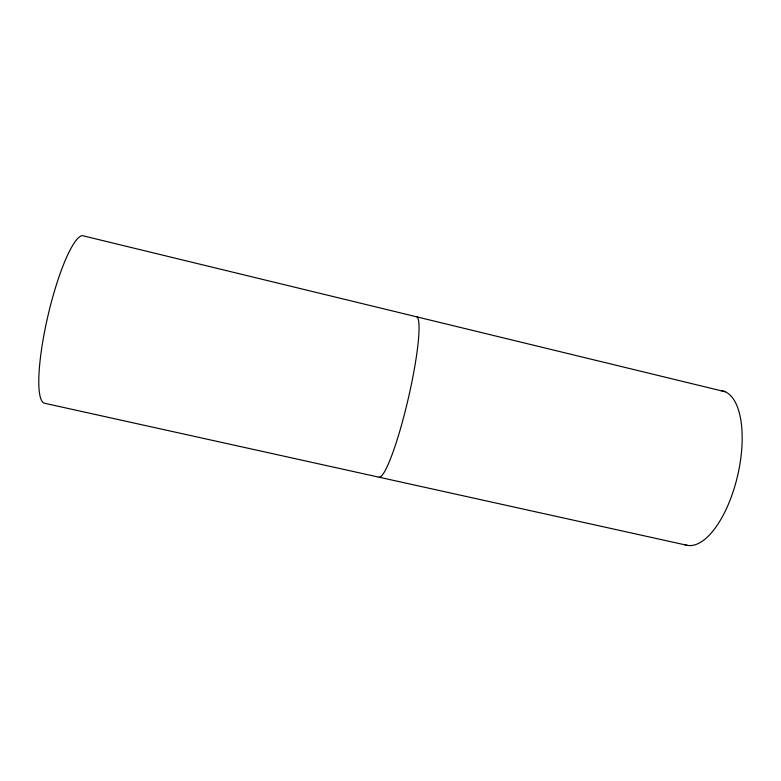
<?xml version="1.0" encoding="UTF-8"?>
<svg xmlns="http://www.w3.org/2000/svg" width="781" height="781" viewBox="0 0 781 781"><rect width="100%" height="100%" fill="white"/><g stroke="black" fill="none" stroke-linecap="round" stroke-linejoin="round"><path stroke-width="1.17" d="M687.573 545.402L44.302 403.201A86.066 16.557 -76.9 0 1 47.416 318.111A86.066 16.557 -76.9 0 1 82.21 235.598L725.188 391.75M417.044 316.91A82.513 10.797 -76.9 0 1 407.575 401.551A82.513 10.797 -76.9 0 1 379.224 477.24M720.892 390.549A79.242 33.944 -76.9 0 1 737.401 476.605A79.242 33.944 -76.9 0 1 684.361 544.494"/></g></svg>
